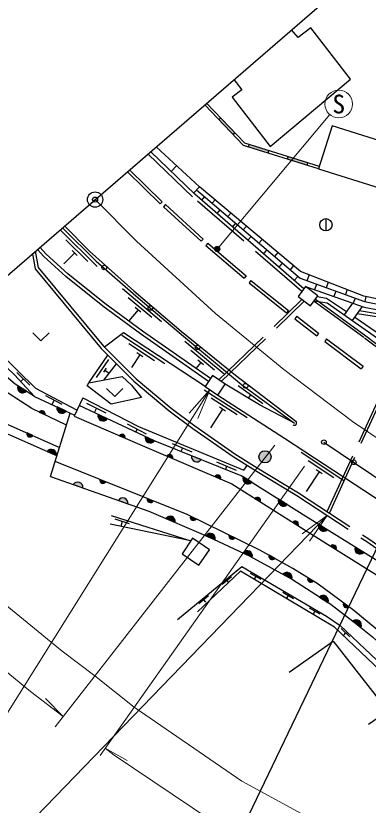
# Model space of a CAD drawing. Units: millimetres at full size, sheet at 1:1000; details may follow other scales. Extents: x 40000 to 680000, y 20000 to 380000.
# Drawn here: x 87177 to 121612, y 262516 to 339566 of the extents above; entities that cross this region are included whole.
import ezdxf
from ezdxf.enums import TextEntityAlignment as Align

# ---------------------------------------------------------------- set-up
doc = ezdxf.new("R2010")
doc.units = ezdxf.units.MM
doc.header["$LTSCALE"] = 1000
doc.header["$PDMODE"] = 32
doc.header["$PDSIZE"] = 500
doc.linetypes.add('CHAIN', pattern=[18.5, 12, -1.5, 3.5, -1.5])
doc.linetypes.add('DASHED', pattern=[7.5, 6, -1.5])
for name, color, linetype, lineweight in [('M-BGD', 7, 'Continuous', 25), ('M-BMK', 2, 'CHAIN', 13), ('M-BMK-OTRS', 5, 'Continuous', 25), ('M-BMK-SRVR', 3, 'Continuous', 25), ('M-STR-HTXT', 7, 'Continuous', 13), ('M-STR-STRC', 7, 'Continuous', 25)]:
    doc.layers.add(name, color=color, linetype=linetype, lineweight=lineweight)
doc.layers.add('M-OTRS', color=6, linetype='Continuous')
doc.styles.add('ＭＳ ゴシック', font='')
doc.styles.get('ＭＳ ゴシック').set_extended_font_data('MS Gothic')

# ---------------------------------------------------------------- blocks, each defined once
blk = doc.blocks.new('open_arrow')
at = {"color": 0, "linetype": 'Continuous', "lineweight": -2}
blk.add_lwpolyline([(7.5, 1.25), (0, 0), (7.5, -1.25)], dxfattribs=at)

msp = doc.modelspace()

# ---------------------------------------------------------------- hatches: boundary and pattern name
at = {"layer": 'M-BGD'}
for points in [[(108393, 327980), (108573, 328152), (107194, 329600), (107014, 329428)], [(109986, 326994), (109911, 326756), (111821, 326160), (111895, 326398)], [(113804, 325802), (113730, 325564), (115639, 324968), (115713, 325206)], [(88213, 302923, -0.82183), (87375, 303451)], [(92105, 300973, -0.82183), (91207, 301392)], [(89470, 300883), (90034, 300610, 0.84072)], [(96118, 300231, -0.82183), (95220, 300650)], [(88852, 298598), (88281, 298853, 0.84072)], [(97871, 298336), (97296, 298583, -0.84072)], [(100720, 298086, -0.82183), (99822, 298505)], [(90233, 297032, -0.82183), (91140, 296634)], [(102511, 296348), (101936, 296594, -0.84072)], [(110926, 296520, -0.41421), (111526, 297120, -0.41421), (112126, 296520, -1)], [(105280, 296250, -0.82183), (104361, 296619)], [(106616, 294594), (107192, 294348, 0.84072)], [(110228, 294033, -0.82183), (109388, 294560)], [(92794, 293808, -0.82183), (93728, 293479)], [(95964, 294075), (95383, 294308, 0.84072)], [(97205, 292257, -0.82183), (98140, 291929)], [(100606, 292208), (100026, 292442, 0.84072)], [(111076, 292129), (110546, 292462, -0.84072)], [(113695, 291856, -0.82183), (112856, 292383)], [(101834, 290505, -0.82183), (102745, 290115)], [(104798, 290448), (104235, 290722, 0.84072)], [(114231, 290146), (114761, 289813, 0.84072)], [(117610, 289409, -0.82183), (116769, 289932)], [(105756, 288823, -0.82183), (106663, 288425)], [(108576, 288608), (108013, 288882, 0.84072)], [(117943, 287812), (118473, 287479, 0.84072)], [(121171, 287191, -0.82183), (120330, 287715)], [(109381, 287143, -0.82183), (110279, 286723)], [(111926, 286913), (112473, 286608, -0.84072)], [(113284, 285053, -0.82183), (114152, 284576)], [(115702, 284722), (116235, 284394, -0.84072)], [(116849, 282836, -0.82183), (117681, 282297)], [(119710, 281885), (119207, 282257, 0.84072)], [(120119, 280499, -0.82183), (120885, 279871)]]:
    msp.add_hatch(color=256, dxfattribs=at).paths.add_polyline_path(points)
at = {"layer": 'M-STR-STRC'}
msp.add_hatch(color=256, dxfattribs=at).paths.add_polyline_path([(107075, 316921, -1), (106636, 316682, -0.41421), (106736, 317021, -0.41421)])

# ---------------------------------------------------------------- linework, layer by layer
at = {"layer": 'M-BGD'}
for p, q in [((107014, 329428), (107194, 329600)), ((108393, 327980), (108573, 328152)), ((109911, 326756), (109986, 326994)), ((111821, 326160), (111895, 326398)), ((113730, 325564), (113804, 325802)), ((115639, 324968), (115713, 325206)), ((98291, 324534), (101487, 321419)), ((102878, 324935), (102347, 324384)), ((98082, 324320), (101278, 321204)), ((105128, 322863), (104550, 322262)), ((101487, 321419), (101278, 321204)), ((105600, 321914), (105320, 321585)), ((106643, 321596), (106362, 321265)), ((101796, 321138), (101594, 320917)), ((101594, 320917), (105274, 317554)), ((101796, 321138), (105476, 317775)), ((107123, 320617), (106832, 320275)), ((108177, 320312), (107884, 319968)), ((117478, 319770), (117478, 318570)), ((108645, 319320), (108343, 318966)), ((109711, 319028), (109406, 318671)), ((95142, 315099), (91580, 318607)), ((94219, 315587), (92082, 317692)), ((105476, 317775), (105274, 317554)), ((110167, 318022), (109855, 317656)), ((111245, 317745), (110928, 317374)), ((105937, 317359), (105742, 317131)), ((105742, 317131), (109477, 313948)), ((105937, 317359), (109672, 314176)), ((111689, 316725), (111367, 316347)), ((92940, 316425), (91888, 315357)), ((93189, 316180), (92691, 316671)), ((112778, 316461), (112450, 316076)), ((113211, 315428), (112879, 315037)), ((114312, 315178), (113972, 314779)), ((109672, 314176), (109477, 313948)), ((110152, 313745), (109965, 313511)), ((110152, 313745), (113825, 310805)), ((114734, 314130), (114391, 313728)), ((115832, 314282), (115624, 313704)), ((101422, 309702), (97597, 312922)), ((109965, 313511), (113638, 310571)), ((116564, 313365), (116371, 312828)), ((117698, 313561), (117505, 313026)), ((119564, 312841), (119387, 312348)), ((118446, 312687), (118258, 312165)), ((121372, 312174), (121269, 311673)), ((100463, 310117), (98168, 312049)), ((120065, 311531), (119263, 310376)), ((120327, 312008), (120145, 311503)), ((99123, 310853), (98218, 309778)), ((99390, 310628), (98855, 311079)), ((113825, 310805), (113638, 310571)), ((121012, 311199), (120057, 309824)), ((114622, 310233), (114439, 309996)), ((114439, 309996), (116584, 308344)), ((114622, 310233), (116767, 308582)), ((101729, 305605), (97551, 308353)), ((116767, 308582), (116584, 308344)), ((100728, 305904), (98222, 307553)), ((107549, 304576), (103709, 307779)), ((117539, 308024), (117359, 307784)), ((117359, 307784), (120929, 305112)), ((117539, 308024), (121109, 305352)), ((99603, 306285), (99018, 306670)), ((106589, 304986), (104285, 306908)), ((94302, 303736), (96166, 306451)), ((96223, 306003), (95034, 304272)), ((99310, 306478), (98486, 305225)), ((105514, 305493), (104976, 305941)), ((96015, 305170), (95737, 304766)), ((95774, 304015), (97011, 305608)), ((105245, 305717), (104772, 305150)), ((121109, 305352), (120929, 305112)), ((88565, 303509), (87275, 304764)), ((95876, 304968), (96292, 304682)), ((87920, 304136), (87660, 303869)), ((88213, 302923), (87375, 303451)), ((109799, 300329), (105588, 303025)), ((111319, 301679), (108891, 303441)), ((91715, 301637), (90123, 302477)), ((90919, 302057), (90695, 301632)), ((93716, 302288), (92875, 300483)), ((108795, 300615), (106268, 302233)), ((110105, 302560), (109882, 302254)), ((92105, 300973), (91207, 301392)), ((96002, 300776), (94134, 301736)), ((107665, 300983), (107075, 301360)), ((89470, 300883), (90034, 300610)), ((90559, 294593), (92495, 300791)), ((95068, 301256), (94846, 300824)), ((96118, 300231), (95220, 300650)), ((107370, 301172), (106213, 299365)), ((99960, 298742), (98092, 299702)), ((99026, 299222), (98883, 298942)), ((88852, 298598), (88281, 298853)), ((97296, 298583), (97871, 298336)), ((100720, 298086), (99822, 298505)), ((104423, 296977), (102484, 297783)), ((90233, 297032), (91140, 296634)), ((103454, 297380), (103312, 297040)), ((119237, 294183), (115059, 296930)), ((101936, 296594), (102511, 296348)), ((105280, 296250), (104361, 296619)), ((108745, 295181), (106806, 295987)), ((118237, 294482), (115730, 296130)), ((107776, 295584), (107656, 295296)), ((117111, 294863), (116526, 295248)), ((106616, 294594), (107192, 294348)), ((110228, 294033), (109388, 294560)), ((116818, 295055), (115547, 293122)), ((92794, 293808), (93728, 293479)), ((95964, 294075), (95383, 294308)), ((97205, 292257), (98140, 291929)), ((100606, 292208), (100026, 292442)), ((110546, 292462), (111076, 292129)), ((113695, 291856), (112856, 292383)), ((101834, 290505), (102745, 290115)), ((104798, 290448), (104235, 290722)), ((98303, 289979), (96873, 290433)), ((97588, 290206), (97435, 289726)), ((114231, 290146), (114761, 289813)), ((117610, 289409), (116769, 289932)), ((105756, 288823), (106663, 288425)), ((108576, 288608), (108013, 288882)), ((117943, 287812), (118473, 287479)), ((121171, 287191), (120330, 287715)), ((109381, 287143), (110279, 286723)), ((112473, 286608), (111926, 286913)), ((111143, 284530), (110108, 285138)), ((108266, 284815), (107340, 284052)), ((107803, 284433), (107959, 284244)), ((110626, 284834), (110474, 284575)), ((113284, 285053), (114152, 284576)), ((116235, 284394), (115702, 284722)), ((105994, 282944), (105068, 282181)), ((114311, 282671), (113276, 283278)), ((113793, 282975), (113642, 282716)), ((116849, 282836), (117681, 282297)), ((105531, 282562), (105722, 282331)), ((119710, 281885), (119207, 282257)), ((116902, 281150), (115867, 281758)), ((116384, 281454), (116232, 281195)), ((120119, 280499), (120885, 279871)), ((119826, 278934), (118953, 279757)), ((119389, 279345), (119183, 279127))]:
    msp.add_line(p, q, dxfattribs=at)
at = {"layer": 'M-BGD', "linetype": 'DASHED'}
for p, q in [((107020, 304034), (115138, 311876)), ((107252, 303878), (115360, 311710)), ((120292, 310162), (125385, 306624)), ((117590, 291175), (124271, 305668)), ((117821, 291024), (124448, 305535))]:
    msp.add_line(p, q, dxfattribs=at)
at = {"layer": 'M-BGD'}
for points in [[(108496, 333348), (109266, 332347), (108326, 331624), (112033, 326806), (119892, 333383), (115992, 338391), (114770, 337439), (114113, 338200)], [(116769, 324615), (109410, 326912), (105634, 330877)], [(116843, 324853), (109546, 327131), (105823, 331040)], [(128350, 309641), (125477, 311317), (121192, 312212), (114997, 314605), (105128, 322863), (100882, 326772)], [(115327, 312916), (104667, 322150), (100346, 326309)], [(104839, 322563), (114948, 313948), (121241, 311679), (125615, 310785), (128766, 308874)], [(91941, 319050), (94383, 316586), (98721, 312709), (103346, 308794), (108642, 304487), (114533, 299995)], [(91737, 318873), (95047, 315614), (98895, 312222), (103576, 308281), (109227, 303568), (114397, 299816)], [(106017, 303883), (99374, 308525), (95687, 311231), (92059, 314118), (89905, 316059), (89295, 316765)], [(106199, 304153), (99564, 308790), (95885, 311490), (92270, 314367), (90139, 316288), (89542, 316978)], [(88808, 316344), (89062, 314866), (95517, 307098), (98714, 303909), (102171, 301009), (104492, 299295), (108403, 296556), (110595, 295171)], [(89084, 316582), (89357, 315001), (95749, 307310), (98925, 304140), (102364, 301255), (104675, 299549), (108577, 296817), (110763, 295436)], [(115492, 313136), (121202, 311132), (125535, 310298), (129183, 308106), (128350, 309641)], [(116454, 311904), (121385, 308314), (124224, 306193)], [(120732, 310796), (125252, 310056), (130713, 306928), (140114, 303990), (144509, 302659), (152540, 300644), (160228, 298780), (166412, 297210)], [(81364, 309915), (87042, 304531), (89023, 302412), (92925, 300590)], [(93153, 301081), (89142, 303199), (81827, 310315)], [(120535, 310511), (125163, 309803), (130606, 306685), (140037, 303738), (144439, 302404), (152477, 300388), (160164, 298524), (166347, 296954)], [(89023, 302412), (87126, 303608), (84245, 306013), (81084, 309673)], [(92122, 299598), (88743, 301235), (85301, 303434), (83808, 304616), (81930, 306389), (80091, 308815)], [(88844, 308623), (89640, 307827), (90435, 308623)], [(105671, 303370), (97706, 308611), (95846, 307213)], [(91190, 296612), (85264, 299215), (81979, 301353), (79996, 302844), (78456, 304243), (76798, 305971)], [(77591, 306656), (80314, 303792), (83317, 301604), (86342, 299720), (91448, 297438)], [(114397, 299816), (110978, 301587), (107639, 303617)], [(96046, 303199), (96841, 302403), (97637, 303199)], [(93716, 302288), (99163, 299489), (109474, 295203), (109780, 295687)], [(106910, 302535), (113437, 298356), (122114, 292651), (129873, 287580), (134981, 284290), (136899, 283596), (138323, 283546)], [(135855, 272696), (132539, 276574), (129376, 279819), (125942, 283295), (123220, 285915), (115520, 290711), (109212, 294671), (100803, 298047), (93357, 301518)], [(92875, 300483), (99765, 297522), (108301, 293874), (115717, 289212), (122409, 285004), (126203, 281505), (131046, 276493), (135137, 271910)], [(117286, 297954), (121968, 294799), (130772, 288919), (140134, 282634), (142375, 281279), (146716, 278954), (150777, 276951), (159075, 272953), (171127, 267023), (172036, 266095)], [(132900, 269458), (123008, 279208), (120214, 281513), (116712, 284101), (114238, 285623), (111023, 287417), (103918, 290877), (91018, 296063)], [(90559, 294593), (100170, 291216), (105932, 288753), (110032, 286839), (114209, 284545), (117849, 282188), (120252, 280390), (122025, 278937), (124428, 276694), (127784, 273326), (132261, 268758)], [(96493, 290806), (104286, 288332), (96410, 289935)], [(102963, 280642), (109247, 285817), (117522, 280960), (118855, 280056), (124286, 274932), (130077, 268923), (129964, 267294), (134034, 264657), (139861, 261102), (144969, 258177)], [(129992, 267699), (128433, 269616), (125411, 272915), (122205, 276217), (118306, 279907), (109123, 285346), (104924, 281374)], [(113872, 275505), (118184, 278530), (122391, 273175), (123466, 274019), (124673, 272484), (121652, 270395)]]:
    msp.add_lwpolyline(points, dxfattribs=at)
for points in [[(116769, 324615), (122779, 322738), (124095, 326952), (118085, 328829)], [(114760, 312158), (115969, 311254), (116701, 312233), (115492, 313136)], [(94302, 303736), (97559, 304354), (98476, 303521), (99453, 302307), (96508, 301658), (94150, 303448)], [(105671, 303370), (106910, 302535), (107639, 303617), (106401, 304452)], [(103426, 287057), (105074, 285945), (106094, 287457), (104446, 288569)]]:
    msp.add_lwpolyline(points, close=True, dxfattribs=at)
at = {"layer": 'M-BGD', "linetype": 'DASHED'}
for points in [[(115126, 312647), (104440, 321903), (100091, 326089)], [(119478, 310686), (117523, 311985), (116633, 312143)], [(116321, 311720), (121250, 308132), (124088, 306011)], [(116335, 311744), (117588, 311540), (125138, 306295)], [(110595, 295171), (114632, 292745), (121480, 288245), (125607, 285381), (128376, 283291), (131602, 280588)], [(110763, 295436), (114798, 293010), (121656, 288505), (125791, 285635), (128571, 283536), (131803, 280828)]]:
    msp.add_lwpolyline(points, dxfattribs=at)
at = {"layer": 'M-BGD'}
for centre, radius in [((117478, 319170), 600), ((95821, 314999), 225), ((100335, 311047), 225), ((104943, 307205), 225), ((109626, 303454), 225), ((117286, 297954), 225), ((111526, 296520), 600), ((120207, 295985), 225)]:
    msp.add_circle(centre, radius, dxfattribs=at)
for centre, radius, start, end in [((87846, 303270), 505, 158.93836, 316.59655), ((91697, 301271), 505, 166.1353, 323.79349), ((89728, 300697), 318, 344.0418, 144.25953), ((95711, 300529), 505, 166.17943, 323.83762), ((114397, 299816), 225, 232.6727, 52.6727), ((88589, 298775), 318, 165.81149, 326.02922), ((97562, 298409), 318, 346.63796, 146.85569), ((100312, 298384), 505, 166.17943, 323.83762), ((90647, 296744), 505, 347.45965, 145.11784), ((102202, 296421), 318, 346.7511, 146.96883), ((104857, 296525), 505, 169.29503, 326.95322), ((106883, 294421), 318, 346.7511, 146.96883), ((109860, 294380), 505, 159.04795, 316.70614), ((93229, 293551), 505, 351.80701, 149.4652), ((95694, 294242), 318, 167.99028, 328.20801), ((97640, 292001), 505, 351.80701, 149.4652), ((100336, 292376), 318, 167.99028, 328.20801), ((110782, 292250), 318, 337.73389, 137.95162), ((113328, 292202), 505, 159.04795, 316.70614), ((102251, 290220), 505, 348.03439, 145.69258), ((104541, 290634), 318, 163.9225, 324.14023), ((114467, 289933), 318, 337.73389, 137.95162), ((117242, 289754), 505, 159.25745, 316.91564), ((106170, 288534), 505, 347.51864, 145.17683), ((108318, 288794), 318, 163.9225, 324.14023), ((118179, 287599), 318, 337.73023, 137.94796), ((120803, 287536), 505, 159.25745, 316.91564), ((109789, 286844), 505, 346.13958, 143.79777), ((112226, 286808), 318, 160.73168, 320.94942), ((113671, 284729), 505, 342.40112, 140.05931), ((115997, 284604), 318, 158.2873, 318.50503), ((117212, 282484), 505, 338.24148, 135.89967), ((119491, 282115), 318, 153.43378, 313.65151), ((120440, 280110), 505, 331.84152, 129.49971)]:
    msp.add_arc(centre, radius, start, end, dxfattribs=at)
at = {"layer": 'M-BMK'}
msp.add_lwpolyline([(94926, 321628), (98976, 317558), (106679, 310510), (113371, 305043), (120071, 299954), (127634, 294861), (135867, 290034), (138852, 288318), (147057, 283912), (166097, 273631), (170229, 271434), (178013, 267659)], dxfattribs=at)
at = {"layer": 'M-BMK-OTRS'}
msp.add_line((64579, 295418), (121480, 344563), dxfattribs=at)
at = {"layer": 'M-BMK-SRVR'}
msp.add_circle((94926, 321628), 750, dxfattribs=at)
at = {"layer": 'M-OTRS'}
msp.add_point((94926, 321628), dxfattribs=at)
at = {"layer": 'M-STR-HTXT'}
for p, q in [((106856, 316802), (117863, 329919)), ((112493, 297659), (91023, 270177)), ((115375, 295620), (95411, 267359)), ((94891, 275128), (98741, 272073)), ((91813, 271187), (90083, 272930)), ((95915, 268072), (98057, 266873))]:
    msp.add_line(p, q, dxfattribs=at)
for points in [[(106128, 303062), (85815, 270666), (61063, 270666)], [(68373, 298694), (74743, 292291), (83776, 284025), (91708, 277546), (94891, 275128)], [(64579, 295418), (71281, 288681), (80504, 280242), (88613, 273618), (91813, 271187)], [(117593, 290799), (89122, 261384), (64370, 261384)], [(98741, 272073), (109250, 264858), (121571, 258174)], [(95915, 268072), (96784, 267411), (106327, 260986), (115784, 255440), (119421, 253350), (128093, 248694), (147204, 238374), (152104, 235769), (156308, 233729)]]:
    msp.add_lwpolyline(points, dxfattribs=at)
msp.add_circle((118731, 330953), 1350, dxfattribs=at)
at = {"layer": 'M-STR-STRC'}
msp.add_line((124671, 292272), (105333, 251983), dxfattribs=at)
msp.add_circle((106856, 316802), 250, dxfattribs=at)

# ---------------------------------------------------------------- block references
at = {"layer": 'M-STR-HTXT', "xscale": 400, "yscale": 400}
for p, rotation in [((106128, 303062), 237.9), ((117593, 290799), 225.9)]:
    msp.add_blockref('open_arrow', p, dxfattribs=dict(at, rotation=rotation))

# ---------------------------------------------------------------- texts
at = {"layer": 'M-STR-HTXT', "style": 'ＭＳ ゴシック'}
msp.add_text('S', height=1833, dxfattribs=at).set_placement((118731, 330953), align=Align.MIDDLE_CENTER)

doc.saveas('drawing.dxf')
